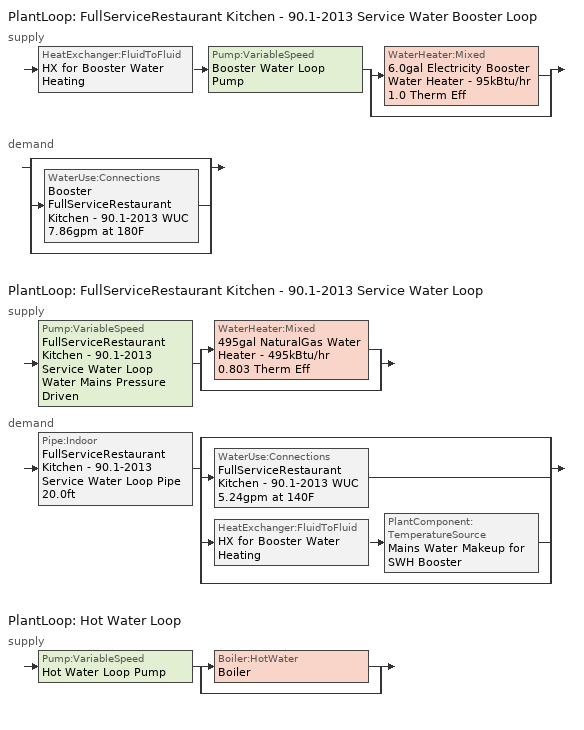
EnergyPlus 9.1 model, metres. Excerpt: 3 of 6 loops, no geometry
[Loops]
PlantLoop 'FullServiceRestaurant Kitchen - 90.1-2013 Service Water Booster Loop'
 supply: HeatExchanger:FluidToFluid 'HX for Booster Water Heating' > Pump:VariableSpeed 'Booster Water Loop Pump' > split
  | WaterHeater:Mixed '6.0gal Electricity Booster Water Heater - 95kBtu/hr 1.0 Therm Eff'
  | bypass
 demand: split
  | bypass
  | WaterUse:Connections 'Booster FullServiceRestaurant Kitchen - 90.1-2013 WUC 7.86gpm at 180F'
  | bypass
PlantLoop 'FullServiceRestaurant Kitchen - 90.1-2013 Service Water Loop'
 supply: Pump:VariableSpeed 'FullServiceRestaurant Kitchen - 90.1-2013 Service Water Loop Water Mains Pressure Driven' > split
  | WaterHeater:Mixed '495gal NaturalGas Water Heater - 495kBtu/hr 0.803 Therm Eff'
  | bypass
 demand: Pipe:Indoor 'FullServiceRestaurant Kitchen - 90.1-2013 Service Water Loop Pipe 20.0ft' > split
  | bypass
  | WaterUse:Connections 'FullServiceRestaurant Kitchen - 90.1-2013 WUC 5.24gpm at 140F'
  | HeatExchanger:FluidToFluid 'HX for Booster Water Heating' > PlantComponent:TemperatureSource 'Mains Water Makeup for SWH Booster'
  | bypass
PlantLoop 'Hot Water Loop'
 supply: Pump:VariableSpeed 'Hot Water Loop Pump' > split
  | Boiler:HotWater 'Boiler'
  | bypass
[Material]
Copper pipe 0.75in type L: Roughness=Smooth; Thickness {m}=0.001143; Conductivity {W/m-K}=386; Density {kg/m3}=8906.27; Specific Heat {J/kg-K}=385.1856; Thermal Absorptance=0.9; Solar Absorptance=0.7; Visible Absorptance=0.7
[Construction]
Uninsulated copper pipe 0.75in type L: Copper pipe 0.75in type L
[PlantLoop] Fluid Type=Water; Maximum Loop Flow Rate {m3/s}=Autosize; Minimum Loop Flow Rate {m3/s}=0; Plant Loop Volume {m3}=Autocalculate; Load Distribution Scheme=Optimal; Plant Loop Demand Calculation Scheme=SingleSetpoint
Name | Plant Equipment Operation Scheme | Maximum Loop Temperature {C} | Minimum Loop Temperature {C}
FullServiceRestaurant Kitchen - 90.1-2013 Service Water Booster Loop | FullServiceRestaurant Kitchen - 90.1-2013 Service Water Booster Loop Operation Schemes | 100 | 0
FullServiceRestaurant Kitchen - 90.1-2013 Service Water Loop | FullServiceRestaurant Kitchen - 90.1-2013 Service Water Loop Operation Schemes | 60 | 10
Hot Water Loop | Hot Water Loop Operation Schemes | 100 | 10
[Sizing:Plant] Loop Type=Heating; Sizing Option=NonCoincident; Zone Timesteps in Averaging Window=1; Coincident Sizing Factor Mode=None
Name | Design Loop Exit Temperature {C} | Loop Design Temperature Difference {deltaC}
FullServiceRestaurant Kitchen - 90.1-2013 Service Water Booster Loop | 82.2222 | 5
FullServiceRestaurant Kitchen - 90.1-2013 Service Water Loop | 60 | 5
Hot Water Loop | 82.2222 | 11.1111
[HeatExchanger:FluidToFluid]
HX for Booster Water Heating: Loop Demand Side Design Flow Rate {m3/s}=Autosize; Loop Supply Side Design Flow Rate {m3/s}=Autosize; Heat Exchange Model Type=Ideal; Heat Exchanger U-Factor Times Area Value {W/K}=Autosize; Control Type=UncontrolledOn; Minimum Temperature Difference to Activate Heat Exchanger {deltaC}=0.01; Heat Transfer Metering End Use Type=LoopToLoop; Component Override Cooling Control Temperature Mode=Loop; Sizing Factor=1; Operation Minimum Temperature Limit {C}=0; Operation Maximum Temperature Limit {C}=100
[Pump:VariableSpeed] Design Maximum Flow Rate {m3/s}=Autosize; Fraction of Motor Inefficiencies to Fluid Stream=0; Coefficient 1 of the Part Load Performance Curve=0; Coefficient 2 of the Part Load Performance Curve=1; Coefficient 3 of the Part Load Performance Curve=0; Coefficient 4 of the Part Load Performance Curve=0; Design Minimum Flow Rate {m3/s}=0; Skin Loss Radiative Fraction=0.5; Design Power Sizing Method=PowerPerFlowPerPressure; Design Electric Power per Unit Flow Rate {W/(m3/s)}=348701.1; Design Shaft Power per Unit Flow Rate per Unit Head=1.28205; Design Minimum Flow Rate Fraction=0
Name | Design Pump Head {Pa} | Design Power Consumption {W} | Motor Efficiency | Pump Control Type
Booster Water Loop Pump | 0 | 0 | 1 | Continuous
FullServiceRestaurant Kitchen - 90.1-2013 Service Water Loop Water Mains Pressure Driven | 0.001 | Autosize | 0.7 | Continuous
Hot Water Loop Pump | 179344 | Autosize | 1 | Intermittent
[WaterHeater:Mixed] Deadband Temperature Difference {deltaC}=2; Heater Control Type=Cycle; Heater Ignition Minimum Flow Rate {m3/s}=0; Heater Ignition Delay {s}=0; Off Cycle Parasitic Fuel Consumption Rate {W}=0; Off Cycle Parasitic Heat Fraction to Tank=0; On Cycle Parasitic Fuel Consumption Rate {W}=0; On Cycle Parasitic Heat Fraction to Tank=0; Ambient Temperature Indicator=Schedule; Off Cycle Loss Fraction to Zone=1; On Cycle Loss Fraction to Zone=1; Use Side Effectiveness=1; Source Side Effectiveness=1; Use Side Design Flow Rate {m3/s}=Autosize; Source Side Design Flow Rate {m3/s}=Autosize; Indirect Water Heating Recovery Time {hr}=1.5; Source Side Flow Control Mode=IndirectHeatPrimarySetpoint
Name | Tank Volume {m3} | Setpoint Temperature Schedule | Maximum Temperature Limit {C} | Heater Maximum Capacity {W} | Heater Fuel Type | Heater Thermal Efficiency | Off Cycle Parasitic Fuel Type | On Cycle Parasitic Fuel Type | Ambient Temperature Schedule | Off Cycle Loss Coefficient to Ambient Temperature {W/K} | On Cycle Loss Coefficient to Ambient Temperature {W/K}
6.0gal Electricity Booster Water Heater - 95kBtu/hr 1.0 Therm Eff | 0.0227125 | Service Water Booster Temp - 180.00000000000006F | 82.2222 | 27858.7 | Electricity | 1 | Electricity | Electricity | Water Heater Ambient Temp Schedule - 71.6 | 1.59362 | 1.59362
495gal NaturalGas Water Heater - 495kBtu/hr 0.803 Therm Eff | 1.87413 | Service Water Loop Temp - 140F | 60 | 145097 | NaturalGas | 0.803034 | NaturalGas | NaturalGas | Water Heater Ambient Temp Schedule - 71.6f | 14.1488 | 14.1488
[SetpointManager:Scheduled] Control Variable=Temperature
Name | Schedule | Setpoint Node or NodeList
Hot water booster setpoint manager | Service Water Booster Temp - 180.00000000000006F | FullServiceRestaurant Kitchen - 90.1-2013 Service Water Booster Loop Supply Outlet Node
Service hot water setpoint manager | Service Water Loop Temp - 140F | FullServiceRestaurant Kitchen - 90.1-2013 Service Water Loop Supply Outlet Node
Hot Water Loop Setpoint Manager | Hot Water Loop Temp - 180F | Hot Water Loop Supply Outlet Node
[WaterUse:Connections]
Name | Water Use Equipment Name 1
Booster FullServiceRestaurant Kitchen - 90.1-2013 WUC 7.86gpm at 180F | Booster FullServiceRestaurant Kitchen - 90.1-2013 Service Water Use 7.86gpm at 180F
FullServiceRestaurant Kitchen - 90.1-2013 WUC 5.24gpm at 140F | FullServiceRestaurant Kitchen - 90.1-2013 Service Water Use 5.24gpm at 140F
[WaterUse:Equipment] Flow Rate Fraction Schedule=RestaurantSitDown BLDG_SWH_SCH; Sensible Fraction Schedule=Fraction Sensible - 0.2; Latent Fraction Schedule=Fraction Latent - 0.05
Name | Peak Flow Rate {m3/s} | Target Temperature Schedule
Booster FullServiceRestaurant Kitchen - 90.1-2013 Service Water Use 7.86gpm at 180F | 0.000495801 | Mixed Water At Faucet Temp - 180F
FullServiceRestaurant Kitchen - 90.1-2013 Service Water Use 5.24gpm at 140F | 0.000330534 | Mixed Water At Faucet Temp - 140F
[PlantEquipmentOperationSchemes] Control Scheme Object Type 1=PlantEquipmentOperation:HeatingLoad; Control Scheme Schedule Name 1=Always On Discrete
Name | Control Scheme Name 1
FullServiceRestaurant Kitchen - 90.1-2013 Service Water Booster Loop Operation Schemes | FullServiceRestaurant Kitchen - 90.1-2013 Service Water Booster Loop Heating Operation Scheme
FullServiceRestaurant Kitchen - 90.1-2013 Service Water Loop Operation Schemes | FullServiceRestaurant Kitchen - 90.1-2013 Service Water Loop Heating Operation Scheme
Hot Water Loop Operation Schemes | Hot Water Loop Heating Operation Scheme
[PlantEquipmentOperation:HeatingLoad] Load Range Lower Limit 1 {W}=0; Load Range Upper Limit 1 {W}=1000000000
Name | Range Equipment List Name 1
FullServiceRestaurant Kitchen - 90.1-2013 Service Water Booster Loop Heating Operation Scheme | FullServiceRestaurant Kitchen - 90.1-2013 Service Water Booster Loop Heating Equipment List
FullServiceRestaurant Kitchen - 90.1-2013 Service Water Loop Heating Operation Scheme | FullServiceRestaurant Kitchen - 90.1-2013 Service Water Loop Heating Equipment List
Hot Water Loop Heating Operation Scheme | Hot Water Loop Heating Equipment List
[PlantEquipmentList]
FullServiceRestaurant Kitchen - 90.1-2013 Service Water Booster Loop Heating Equipment List: HeatExchanger:FluidToFluid, HX for Booster Water Heating, WaterHeater:Mixed, 6.0gal Electricity Booster Water Heater - 95kBtu/hr 1.0 Therm Eff
FullServiceRestaurant Kitchen - 90.1-2013 Service Water Loop Heating Equipment List: WaterHeater:Mixed, 495gal NaturalGas Water Heater - 495kBtu/hr 0.803 Therm Eff
Hot Water Loop Heating Equipment List: Boiler:HotWater, Boiler
[Pipe:Indoor]
FullServiceRestaurant Kitchen - 90.1-2013 Service Water Loop Pipe 20.0ft: Construction=Uninsulated copper pipe 0.75in type L; Environment Type=Schedule; Ambient Temperature Schedule=FullServiceRestaurant Kitchen - 90.1-2013 Service Water Loop Piping Air Temp - 70F; Ambient Air Velocity Schedule=FullServiceRestaurant Kitchen - 90.1-2013 Service Water Loop Piping Air Velocity - 0.67mph; Pipe Inside Diameter {m}=0.019939; Pipe Length {m}=6.096
[PlantComponent:TemperatureSource]
Mains Water Makeup for SWH Booster: Design Volume Flow Rate {m3/s}=Autosize; Temperature Specification Type=Scheduled; Source Temperature {C}=8; Source Temperature Schedule=Mains Water Temperature
[Boiler:HotWater]
Boiler: Fuel Type=NaturalGas; Nominal Capacity {W}=Autosize; Nominal Thermal Efficiency=0.78; Efficiency Curve Temperature Evaluation Variable=LeavingBoiler; Design Water Flow Rate {m3/s}=Autosize; Minimum Part Load Ratio=0; Maximum Part Load Ratio=1.2; Optimum Part Load Ratio=1; Water Outlet Upper Temperature Limit {C}=95; Boiler Flow Mode=LeavingSetpointModulated; Parasitic Electric Load {W}=0; Sizing Factor=1
[Schedule:Day:Interval]
Fraction Latent - 0.05 Default: No, 24:00, 0.05
Fraction Sensible - 0.2 Default: No, 24:00, 0.2
FullServiceRestaurant Kitchen - 90.1-2013 Service Water Loop Piping Air Temp - 70F Default: No, 24:00, 21.1111
FullServiceRestaurant Kitchen - 90.1-2013 Service Water Loop Piping Air Velocity - 0.67mph Default: No, 24:00, 0.3
Hot Water Loop Temp - 180F Default; Mixed Water At Faucet Temp - 180F Default; Service Water Booster Temp - 180.00000000000006F Default: No, 24:00, 82.2222
Mixed Water At Faucet Temp - 140F Default; Service Water Loop Temp - 140F Default: No, 24:00, 60
RestaurantSitDown BLDG_SWH_SCH Default: No, 01:00, 0.25, 06:00, 0, 10:00, 0.15, 12:00, 0.5, 14:00, 0.4, 17:00, 0.3, 18:00, 0.4, 20:00, 0.5, 21:00, 0.4, 22:00, 0.5, 23:00, 0.4, 24:00, 0.2
RestaurantSitDown BLDG_SWH_SCH SmrDsn|Wkdy Day; RestaurantSitDown BLDG_SWH_SCH Summer Design Day: No, 01:00, 0.2, 06:00, 0, 07:00, 0.15, 08:00, 0.6, 09:00, 0.55, 10:00, 0.45, 11:00, 0.4, 12:00, 0.45, 13:00, 0.4, 14:00, 0.35, 17:00, 0.3, 18:00, 0.4, 19:00, 0.55, 20:00, 0.6, 21:00, 0.5, 22:00, 0.55, 23:00, 0.45, 24:00, 0.25
RestaurantSitDown BLDG_SWH_SCH Winter Design Day; RestaurantSitDown BLDG_SWH_SCH WntrDsn|Sat Day: No, 01:00, 0.2, 06:00, 0, 09:00, 0.15, 10:00, 0.5, 11:00, 0.45, 13:00, 0.5, 14:00, 0.45, 16:00, 0.4, 17:00, 0.35, 18:00, 0.4, 20:00, 0.55, 21:00, 0.5, 22:00, 0.55, 23:00, 0.4, 24:00, 0.3
Water Heater Ambient Temp Schedule - 71.6 Default; Water Heater Ambient Temp Schedule - 71.6f Default: No, 24:00, 22
[Schedule:Week:Daily]
Fraction Latent - 0.05 Week Rule - Jan1-Dec31: Fraction Latent - 0.05 Default, Fraction Latent - 0.05 Default, Fraction Latent - 0.05 Default, Fraction Latent - 0.05 Default, Fraction Latent - 0.05 Default, Fraction Latent - 0.05 Default, Fraction Latent - 0.05 Default, Fraction Latent - 0.05 Default, Fraction Latent - 0.05 Default, Fraction Latent - 0.05 Default, Fraction Latent - 0.05 Default, Fraction Latent - 0.05 Default
Fraction Sensible - 0.2 Week Rule - Jan1-Dec31: Fraction Sensible - 0.2 Default, Fraction Sensible - 0.2 Default, Fraction Sensible - 0.2 Default, Fraction Sensible - 0.2 Default, Fraction Sensible - 0.2 Default, Fraction Sensible - 0.2 Default, Fraction Sensible - 0.2 Default, Fraction Sensible - 0.2 Default, Fraction Sensible - 0.2 Default, Fraction Sensible - 0.2 Default, Fraction Sensible - 0.2 Default, Fraction Sensible - 0.2 Default
FullServiceRestaurant Kitchen - 90.1-2013 Service Water Loop Piping Air Temp - 70F Week Rule - Jan1-Dec31: FullServiceRestaurant Kitchen - 90.1-2013 Service Water Loop Piping Air Temp - 70F Default, FullServiceRestaurant Kitchen - 90.1-2013 Service Water Loop Piping Air Temp - 70F Default, FullServiceRestaurant Kitchen - 90.1-2013 Service Water Loop Piping Air Temp - 70F Default, FullServiceRestaurant Kitchen - 90.1-2013 Service Water Loop Piping Air Temp - 70F Default, FullServiceRestaurant Kitchen - 90.1-2013 Service Water Loop Piping Air Temp - 70F Default, FullServiceRestaurant Kitchen - 90.1-2013 Service Water Loop Piping Air Temp - 70F Default, FullServiceRestaurant Kitchen - 90.1-2013 Service Water Loop Piping Air Temp - 70F Default, FullServiceRestaurant Kitchen - 90.1-2013 Service Water Loop Piping Air Temp - 70F Default, FullServiceRestaurant Kitchen - 90.1-2013 Service Water Loop Piping Air Temp - 70F Default, FullServiceRestaurant Kitchen - 90.1-2013 Service Water Loop Piping Air Temp - 70F Default, FullServiceRestaurant Kitchen - 90.1-2013 Service Water Loop Piping Air Temp - 70F Default, FullServiceRestaurant Kitchen - 90.1-2013 Service Water Loop Piping Air Temp - 70F Default
FullServiceRestaurant Kitchen - 90.1-2013 Service Water Loop Piping Air Velocity - 0.67mph Week Rule - Jan1-Dec31: FullServiceRestaurant Kitchen - 90.1-2013 Service Water Loop Piping Air Velocity - 0.67mph Default, FullServiceRestaurant Kitchen - 90.1-2013 Service Water Loop Piping Air Velocity - 0.67mph Default, FullServiceRestaurant Kitchen - 90.1-2013 Service Water Loop Piping Air Velocity - 0.67mph Default, FullServiceRestaurant Kitchen - 90.1-2013 Service Water Loop Piping Air Velocity - 0.67mph Default, FullServiceRestaurant Kitchen - 90.1-2013 Service Water Loop Piping Air Velocity - 0.67mph Default, FullServiceRestaurant Kitchen - 90.1-2013 Service Water Loop Piping Air Velocity - 0.67mph Default, FullServiceRestaurant Kitchen - 90.1-2013 Service Water Loop Piping Air Velocity - 0.67mph Default, FullServiceRestaurant Kitchen - 90.1-2013 Service Water Loop Piping Air Velocity - 0.67mph Default, FullServiceRestaurant Kitchen - 90.1-2013 Service Water Loop Piping Air Velocity - 0.67mph Default, FullServiceRestaurant Kitchen - 90.1-2013 Service Water Loop Piping Air Velocity - 0.67mph Default, FullServiceRestaurant Kitchen - 90.1-2013 Service Water Loop Piping Air Velocity - 0.67mph Default, FullServiceRestaurant Kitchen - 90.1-2013 Service Water Loop Piping Air Velocity - 0.67mph Default
Hot Water Loop Temp - 180F Week Rule - Jan1-Dec31: Hot Water Loop Temp - 180F Default, Hot Water Loop Temp - 180F Default, Hot Water Loop Temp - 180F Default, Hot Water Loop Temp - 180F Default, Hot Water Loop Temp - 180F Default, Hot Water Loop Temp - 180F Default, Hot Water Loop Temp - 180F Default, Hot Water Loop Temp - 180F Default, Hot Water Loop Temp - 180F Default, Hot Water Loop Temp - 180F Default, Hot Water Loop Temp - 180F Default, Hot Water Loop Temp - 180F Default
Mixed Water At Faucet Temp - 140F Week Rule - Jan1-Dec31: Mixed Water At Faucet Temp - 140F Default, Mixed Water At Faucet Temp - 140F Default, Mixed Water At Faucet Temp - 140F Default, Mixed Water At Faucet Temp - 140F Default, Mixed Water At Faucet Temp - 140F Default, Mixed Water At Faucet Temp - 140F Default, Mixed Water At Faucet Temp - 140F Default, Mixed Water At Faucet Temp - 140F Default, Mixed Water At Faucet Temp - 140F Default, Mixed Water At Faucet Temp - 140F Default, Mixed Water At Faucet Temp - 140F Default, Mixed Water At Faucet Temp - 140F Default
Mixed Water At Faucet Temp - 180F Week Rule - Jan1-Dec31: Mixed Water At Faucet Temp - 180F Default, Mixed Water At Faucet Temp - 180F Default, Mixed Water At Faucet Temp - 180F Default, Mixed Water At Faucet Temp - 180F Default, Mixed Water At Faucet Temp - 180F Default, Mixed Water At Faucet Temp - 180F Default, Mixed Water At Faucet Temp - 180F Default, Mixed Water At Faucet Temp - 180F Default, Mixed Water At Faucet Temp - 180F Default, Mixed Water At Faucet Temp - 180F Default, Mixed Water At Faucet Temp - 180F Default, Mixed Water At Faucet Temp - 180F Default
RestaurantSitDown BLDG_SWH_SCH Week Rule - Jan1-Jan5: RestaurantSitDown BLDG_SWH_SCH Default, RestaurantSitDown BLDG_SWH_SCH Default, RestaurantSitDown BLDG_SWH_SCH SmrDsn|Wkdy Day, RestaurantSitDown BLDG_SWH_SCH SmrDsn|Wkdy Day, RestaurantSitDown BLDG_SWH_SCH SmrDsn|Wkdy Day, RestaurantSitDown BLDG_SWH_SCH SmrDsn|Wkdy Day, RestaurantSitDown BLDG_SWH_SCH WntrDsn|Sat Day, RestaurantSitDown BLDG_SWH_SCH Default, RestaurantSitDown BLDG_SWH_SCH Summer Design Day, RestaurantSitDown BLDG_SWH_SCH Winter Design Day, RestaurantSitDown BLDG_SWH_SCH Default, RestaurantSitDown BLDG_SWH_SCH Default
RestaurantSitDown BLDG_SWH_SCH Week Rule - Jan6-Dec31: RestaurantSitDown BLDG_SWH_SCH Default, RestaurantSitDown BLDG_SWH_SCH SmrDsn|Wkdy Day, RestaurantSitDown BLDG_SWH_SCH SmrDsn|Wkdy Day, RestaurantSitDown BLDG_SWH_SCH SmrDsn|Wkdy Day, RestaurantSitDown BLDG_SWH_SCH SmrDsn|Wkdy Day, RestaurantSitDown BLDG_SWH_SCH SmrDsn|Wkdy Day, RestaurantSitDown BLDG_SWH_SCH WntrDsn|Sat Day, RestaurantSitDown BLDG_SWH_SCH Default, RestaurantSitDown BLDG_SWH_SCH Summer Design Day, RestaurantSitDown BLDG_SWH_SCH Winter Design Day, RestaurantSitDown BLDG_SWH_SCH Default, RestaurantSitDown BLDG_SWH_SCH Default
Service Water Booster Temp - 180.00000000000006F Week Rule - Jan1-Dec31: Service Water Booster Temp - 180.00000000000006F Default, Service Water Booster Temp - 180.00000000000006F Default, Service Water Booster Temp - 180.00000000000006F Default, Service Water Booster Temp - 180.00000000000006F Default, Service Water Booster Temp - 180.00000000000006F Default, Service Water Booster Temp - 180.00000000000006F Default, Service Water Booster Temp - 180.00000000000006F Default, Service Water Booster Temp - 180.00000000000006F Default, Service Water Booster Temp - 180.00000000000006F Default, Service Water Booster Temp - 180.00000000000006F Default, Service Water Booster Temp - 180.00000000000006F Default, Service Water Booster Temp - 180.00000000000006F Default
Service Water Loop Temp - 140F Week Rule - Jan1-Dec31: Service Water Loop Temp - 140F Default, Service Water Loop Temp - 140F Default, Service Water Loop Temp - 140F Default, Service Water Loop Temp - 140F Default, Service Water Loop Temp - 140F Default, Service Water Loop Temp - 140F Default, Service Water Loop Temp - 140F Default, Service Water Loop Temp - 140F Default, Service Water Loop Temp - 140F Default, Service Water Loop Temp - 140F Default, Service Water Loop Temp - 140F Default, Service Water Loop Temp - 140F Default
Water Heater Ambient Temp Schedule - 71.6 Week Rule - Jan1-Dec31: Water Heater Ambient Temp Schedule - 71.6 Default, Water Heater Ambient Temp Schedule - 71.6 Default, Water Heater Ambient Temp Schedule - 71.6 Default, Water Heater Ambient Temp Schedule - 71.6 Default, Water Heater Ambient Temp Schedule - 71.6 Default, Water Heater Ambient Temp Schedule - 71.6 Default, Water Heater Ambient Temp Schedule - 71.6 Default, Water Heater Ambient Temp Schedule - 71.6 Default, Water Heater Ambient Temp Schedule - 71.6 Default, Water Heater Ambient Temp Schedule - 71.6 Default, Water Heater Ambient Temp Schedule - 71.6 Default, Water Heater Ambient Temp Schedule - 71.6 Default
Water Heater Ambient Temp Schedule - 71.6f Week Rule - Jan1-Dec31: Water Heater Ambient Temp Schedule - 71.6f Default, Water Heater Ambient Temp Schedule - 71.6f Default, Water Heater Ambient Temp Schedule - 71.6f Default, Water Heater Ambient Temp Schedule - 71.6f Default, Water Heater Ambient Temp Schedule - 71.6f Default, Water Heater Ambient Temp Schedule - 71.6f Default, Water Heater Ambient Temp Schedule - 71.6f Default, Water Heater Ambient Temp Schedule - 71.6f Default, Water Heater Ambient Temp Schedule - 71.6f Default, Water Heater Ambient Temp Schedule - 71.6f Default, Water Heater Ambient Temp Schedule - 71.6f Default, Water Heater Ambient Temp Schedule - 71.6f Default
[Schedule:Year]
Fraction Latent - 0.05: Fraction Latent - 0.05 Week Rule - Jan1-Dec31, 1, 1, 12, 31
Fraction Sensible - 0.2: Fraction Sensible - 0.2 Week Rule - Jan1-Dec31, 1, 1, 12, 31
FullServiceRestaurant Kitchen - 90.1-2013 Service Water Loop Piping Air Temp - 70F: FullServiceRestaurant Kitchen - 90.1-2013 Service Water Loop Piping Air Temp - 70F Week Rule - Jan1-Dec31, 1, 1, 12, 31
FullServiceRestaurant Kitchen - 90.1-2013 Service Water Loop Piping Air Velocity - 0.67mph: FullServiceRestaurant Kitchen - 90.1-2013 Service Water Loop Piping Air Velocity - 0.67mph Week Rule - Jan1-Dec31, 1, 1, 12, 31
Hot Water Loop Temp - 180F: Hot Water Loop Temp - 180F Week Rule - Jan1-Dec31, 1, 1, 12, 31
Mixed Water At Faucet Temp - 140F: Mixed Water At Faucet Temp - 140F Week Rule - Jan1-Dec31, 1, 1, 12, 31
Mixed Water At Faucet Temp - 180F: Mixed Water At Faucet Temp - 180F Week Rule - Jan1-Dec31, 1, 1, 12, 31
RestaurantSitDown BLDG_SWH_SCH: RestaurantSitDown BLDG_SWH_SCH Week Rule - Jan1-Jan5, 1, 1, 1, 5, RestaurantSitDown BLDG_SWH_SCH Week Rule - Jan6-Dec31, 1, 6, 12, 31
Service Water Booster Temp - 180.00000000000006F: Service Water Booster Temp - 180.00000000000006F Week Rule - Jan1-Dec31, 1, 1, 12, 31
Service Water Loop Temp - 140F: Service Water Loop Temp - 140F Week Rule - Jan1-Dec31, 1, 1, 12, 31
Water Heater Ambient Temp Schedule - 71.6: Water Heater Ambient Temp Schedule - 71.6 Week Rule - Jan1-Dec31, 1, 1, 12, 31
Water Heater Ambient Temp Schedule - 71.6f: Water Heater Ambient Temp Schedule - 71.6f Week Rule - Jan1-Dec31, 1, 1, 12, 31
[Schedule:Constant]
Name | Hourly Value
Always On Discrete | 1
Mains Water Temperature | 10
